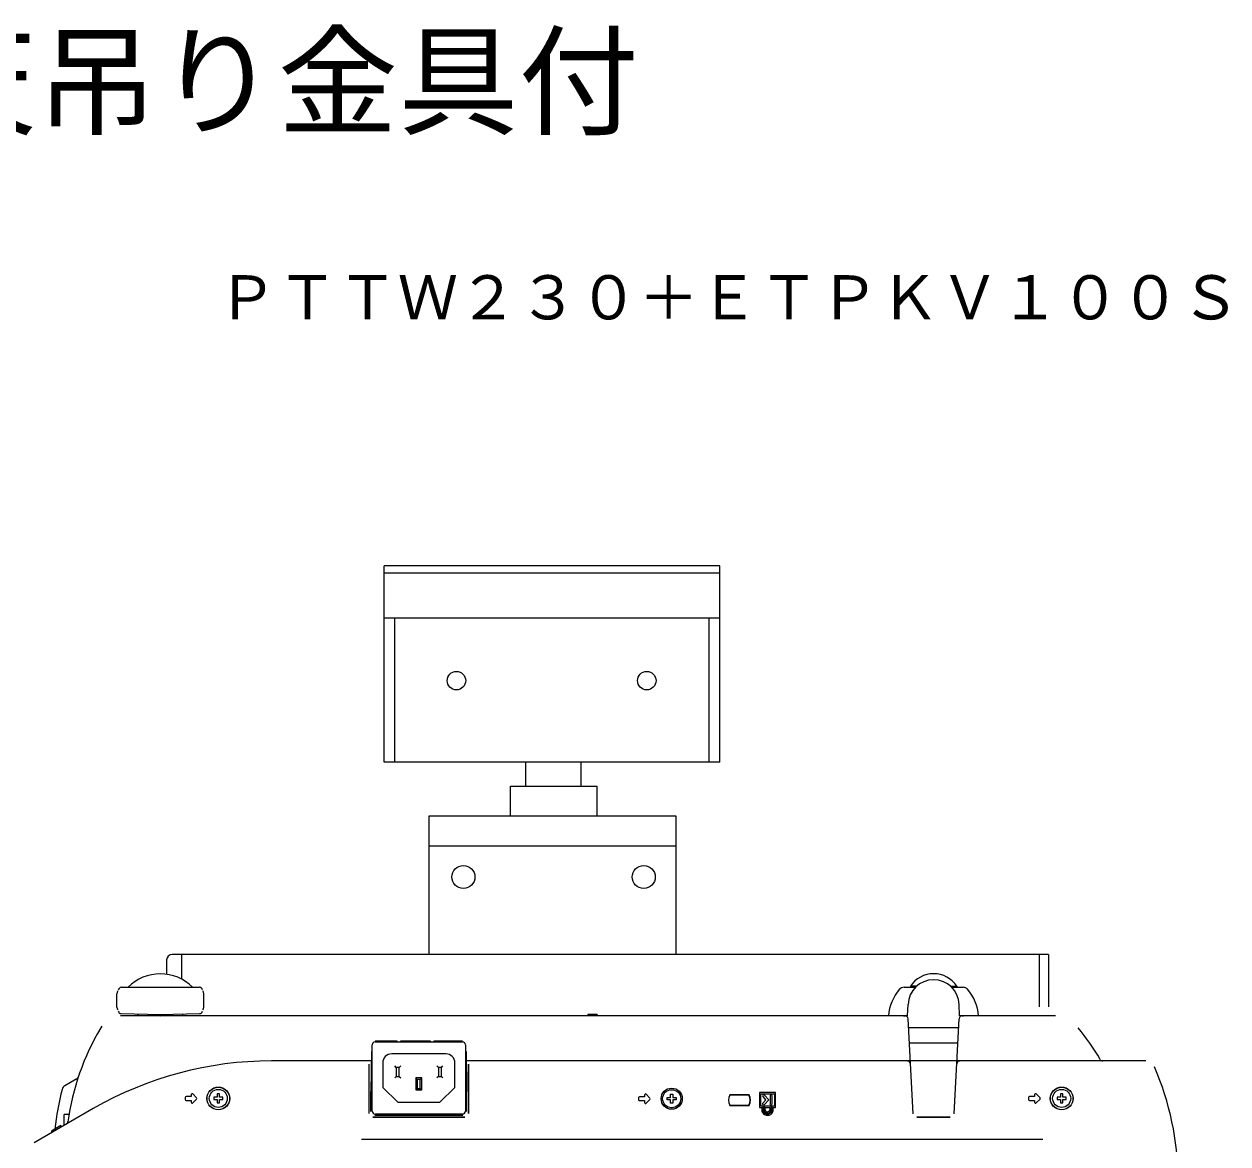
# Model space of a CAD drawing. Units: millimetres, scale not verified. Extents: x -62 to 63, y -56 to 57.
# Drawn here: x 16.11 to 56.1, y 19.59 to 56.78 of the extents above; entities that cross this region are included whole.
import ezdxf
from ezdxf.enums import TextEntityAlignment as Align

# ---------------------------------------------------------------- set-up
doc = ezdxf.new("R2010")
doc.units = ezdxf.units.MM
doc.header["$LTSCALE"] = 0.125
doc.layers.add('0-2_MOJI1', color=7, linetype='Continuous')
doc.layers.add('0-4_TOUROKU', color=7, linetype='Continuous')
doc.layers.add('0-3_GAIKEI', color=1, linetype='Continuous', lineweight=18)
doc.layers.add('0-7_S1', color=1, linetype='Continuous', lineweight=18)
doc.styles.add('ＭＳ ゴシック', font='')
doc.styles.get('ＭＳ ゴシック').set_extended_font_data('MS Gothic')

msp = doc.modelspace()

# ---------------------------------------------------------------- linework, layer by layer
at = {"layer": '0-3_GAIKEI'}
for p, q in [((45.7653, 24.8284), (45.5533, 24.8284)), ((45.5533, 24.8284), (45.5543, 24.7914)), ((46.8813, 24.8284), (47.0933, 24.8284)), ((47.0933, 24.8284), (47.0924, 24.7914)), ((19.1938, 24.1268), (19.1938, 24.5774)), ((19.3397, 24.7886), (21.9392, 24.7886)), ((22.0851, 24.1268), (22.0851, 24.5774)), ((45.3444, 24.7914), (45.7243, 24.7914)), ((46.9224, 24.7914), (47.3022, 24.7914)), ((45.4606, 23.8394), (45.4739, 24.2191)), ((47.1861, 23.8394), (47.1728, 24.2191)), ((19.3383, 23.914), (20.6395, 23.8913)), ((19.8917, 23.879), (19.8917, 23.9043)), ((19.9162, 23.8541), (20.6395, 23.8414)), ((20.2506, 23.8482), (20.2506, 23.8394)), ((20.6395, 23.8913), (21.9406, 23.914)), ((20.6395, 23.8414), (21.3627, 23.8541)), ((21.0283, 23.8482), (21.0283, 23.8394)), ((21.3872, 23.879), (21.3872, 23.9043)), ((34.839, 23.8893), (34.839, 23.8394)), ((35.1532, 23.8893), (34.839, 23.8893)), ((34.9313, 23.8893), (34.9313, 23.8394)), ((35.0609, 23.8893), (35.0609, 23.8394)), ((35.1532, 23.8893), (35.1532, 23.8394)), ((45.3217, 23.8261), (45.3213, 23.8394)), ((45.3789, 23.8281), (45.3216, 23.8281)), ((45.6441, 20.5821), (45.4783, 23.7447)), ((47.0026, 20.5821), (47.1684, 23.7447)), ((47.32, 23.8278), (47.2678, 23.8278)), ((47.3203, 23.8394), (47.32, 23.8258)), ((47.1522, 23.4394), (45.4945, 23.4394)), ((27.6733, 20.6794), (27.6733, 22.8794)), ((27.7733, 22.9794), (30.6733, 22.9794)), ((28.5033, 23.0024), (27.7749, 23.0024)), ((27.8501, 22.9794), (27.8502, 23.0024)), ((28.5033, 23.0024), (28.5033, 22.9842)), ((28.5033, 22.9835), (28.5033, 22.9842)), ((28.5033, 22.9835), (28.6134, 22.9835)), ((28.6133, 22.9842), (28.6133, 23.0024)), ((29.6133, 23.0024), (28.6133, 23.0024)), ((28.6133, 22.9842), (28.6133, 22.9835)), ((29.6133, 23.0024), (29.6133, 22.9842)), ((29.6133, 22.9835), (29.6133, 22.9842)), ((29.6133, 22.9835), (29.7234, 22.9835)), ((29.7233, 22.9842), (29.7233, 23.0024)), ((30.6718, 23.0024), (29.7233, 23.0024)), ((29.7233, 22.9842), (29.7233, 22.9835)), ((30.5966, 22.9794), (30.5965, 23.0024)), ((30.7733, 22.8794), (30.7733, 20.6794)), ((47.1262, 22.9394), (45.5205, 22.9394)), ((27.652, 22.6613), (27.6343, 21.332)), ((30.1233, 22.5794), (28.3233, 22.5794)), ((30.7947, 22.6613), (30.8124, 21.332)), ((27.5685, 22.2394), (27.5685, 20.5991)), ((27.5698, 20.6004), (27.5698, 22.2394)), ((28.0233, 22.2794), (28.0233, 21.4594)), ((28.4733, 22.1294), (28.4233, 22.1794)), ((28.4733, 22.1294), (28.4733, 21.8294)), ((28.5733, 22.1294), (28.4733, 22.1294)), ((28.5733, 22.1294), (28.6233, 22.1794)), ((28.5733, 21.8294), (28.5733, 22.1294)), ((29.8733, 22.1294), (29.8233, 22.1794)), ((29.8733, 22.1294), (29.8733, 21.8294)), ((29.9733, 22.1294), (29.8733, 22.1294)), ((29.9733, 22.1294), (30.0233, 22.1794)), ((29.9733, 21.8294), (29.9733, 22.1294)), ((30.4233, 21.4594), (30.4233, 22.2794)), ((30.8769, 22.2394), (30.8769, 20.6004)), ((30.8782, 20.5991), (30.8782, 22.2394)), ((17.8662, 21.7516), (17.4683, 21.5219)), ((28.4733, 21.8294), (28.4233, 21.7794)), ((28.4733, 21.8294), (28.5733, 21.8294)), ((28.5733, 21.8294), (28.6233, 21.7794)), ((29.1233, 21.7794), (29.1233, 21.3794)), ((29.3233, 21.7794), (29.1233, 21.7794)), ((29.1733, 21.7294), (29.1233, 21.7794)), ((29.1733, 21.7294), (29.1733, 21.4294)), ((29.2733, 21.7294), (29.1733, 21.7294)), ((29.2733, 21.7294), (29.3233, 21.7794)), ((29.2733, 21.4294), (29.2733, 21.7294)), ((29.3233, 21.3794), (29.3233, 21.7794)), ((29.8733, 21.8294), (29.8233, 21.7794)), ((29.8733, 21.8294), (29.9733, 21.8294)), ((29.9733, 21.8294), (30.0233, 21.7794)), ((21.6664, 21.2249), (21.6664, 21.1625)), ((21.8446, 21.1189), (21.7174, 21.2461)), ((22.5238, 21.2473), (22.5238, 21.1376)), ((22.6035, 21.2473), (22.5238, 21.2473)), ((22.6035, 21.1376), (22.6035, 21.2473)), ((27.6338, 20.6644), (27.6343, 21.332)), ((28.0233, 21.4594), (28.5233, 20.9794)), ((29.1733, 21.4294), (29.1233, 21.3794)), ((29.1233, 21.3794), (29.3233, 21.3794)), ((29.1733, 21.4294), (29.2733, 21.4294)), ((29.2733, 21.4294), (29.3233, 21.3794)), ((29.9233, 20.9794), (30.4233, 21.4594)), ((30.8129, 20.6644), (30.8124, 21.332)), ((36.7233, 21.217), (36.7233, 21.1544)), ((36.9021, 21.1107), (36.7746, 21.2382)), ((37.5833, 21.2394), (37.6633, 21.2394)), ((37.5833, 21.1294), (37.5833, 21.2394)), ((37.6633, 21.2394), (37.6633, 21.1294)), ((40.1916, 21.2135), (39.555, 21.2135)), ((40.1893, 21.2094), (39.5574, 21.2094)), ((41.0756, 21.294), (40.5373, 21.294)), ((40.5373, 21.294), (40.5373, 20.7948)), ((40.5797, 21.2516), (41.0332, 21.2516)), ((40.5797, 20.8373), (40.5797, 21.2516)), ((40.8455, 21.0498), (40.7026, 21.2085)), ((41.0332, 21.2516), (41.0332, 20.8373)), ((41.0756, 20.7948), (41.0756, 21.294)), ((49.6795, 21.2249), (49.6795, 21.1625)), ((49.8578, 21.1189), (49.7306, 21.2461)), ((50.6167, 21.2473), (50.5369, 21.2473)), ((50.5369, 21.2473), (50.5369, 21.1376)), ((50.6167, 21.1376), (50.6167, 21.2473)), ((21.467, 21.1326), (21.467, 21.0628)), ((21.6664, 21.1625), (21.4969, 21.1625)), ((21.4969, 21.0329), (21.6664, 21.0329)), ((21.6664, 21.0329), (21.6664, 20.9705)), ((21.7174, 20.9494), (21.8446, 21.0766)), ((22.4141, 21.1376), (22.4141, 21.0578)), ((22.5238, 21.1376), (22.4141, 21.1376)), ((22.4141, 21.0578), (22.5238, 21.0578)), ((22.5238, 21.0578), (22.5238, 20.9482)), ((22.5238, 20.9482), (22.6035, 20.9482)), ((22.7132, 21.1376), (22.6035, 21.1376)), ((22.6035, 20.9482), (22.6035, 21.0578)), ((22.6035, 21.0578), (22.7132, 21.0578)), ((22.7132, 21.0578), (22.7132, 21.1376)), ((27.6341, 21.0394), (27.6733, 21.0394)), ((28.5233, 20.9794), (29.9233, 20.9794)), ((30.7733, 21.0394), (30.8126, 21.0394)), ((36.5233, 21.1244), (36.5233, 21.0544)), ((36.7233, 21.1544), (36.5533, 21.1544)), ((36.5533, 21.0244), (36.7233, 21.0244)), ((36.7233, 21.0244), (36.7233, 20.9619)), ((36.7746, 20.9407), (36.9021, 21.0682)), ((37.4733, 21.1294), (37.5833, 21.1294)), ((37.4733, 21.0494), (37.4733, 21.1294)), ((37.5833, 21.0494), (37.4733, 21.0494)), ((37.5833, 20.9394), (37.5833, 21.0494)), ((37.6633, 20.9394), (37.5833, 20.9394)), ((37.6633, 21.1294), (37.7733, 21.1294)), ((37.7733, 21.0494), (37.6633, 21.0494)), ((37.6633, 21.0494), (37.6633, 20.9394)), ((37.7733, 21.1294), (37.7733, 21.0494)), ((39.555, 20.8654), (40.1916, 20.8654)), ((39.5574, 20.8694), (40.1893, 20.8694)), ((40.5373, 20.7948), (40.616, 20.7948)), ((40.6584, 20.8373), (40.5797, 20.8373)), ((40.616, 20.7948), (40.616, 20.716)), ((40.6506, 21.1617), (40.7445, 21.0573)), ((40.7444, 21.0441), (40.6509, 20.9437)), ((40.6584, 20.716), (40.6584, 20.8373)), ((40.922, 20.8373), (40.6911, 20.8373)), ((40.6911, 20.8373), (40.6911, 20.716)), ((40.702, 20.8959), (40.8455, 21.0498)), ((40.7335, 20.7948), (40.8794, 20.7948)), ((40.7335, 20.716), (40.7335, 20.7948)), ((40.8794, 20.7948), (40.8794, 20.7167)), ((40.8888, 21.1851), (40.8888, 20.9198)), ((40.922, 20.7167), (40.922, 20.8373)), ((41.0332, 20.8373), (40.9546, 20.8373)), ((40.9546, 20.8373), (40.9546, 20.7167)), ((40.9588, 20.9198), (40.9588, 21.1851)), ((40.9971, 20.7948), (41.0756, 20.7948)), ((40.9971, 20.7167), (40.9971, 20.7948)), ((49.4801, 21.1326), (49.4801, 21.0628)), ((49.6795, 21.1625), (49.51, 21.1625)), ((49.51, 21.0329), (49.6795, 21.0329)), ((49.6795, 21.0329), (49.6795, 20.9705)), ((49.7306, 20.9494), (49.8578, 21.0766)), ((50.5369, 21.1376), (50.4272, 21.1376)), ((50.4272, 21.1376), (50.4272, 21.0578)), ((50.4272, 21.0578), (50.5369, 21.0578)), ((50.5369, 21.0578), (50.5369, 20.9482)), ((50.5369, 20.9482), (50.6167, 20.9482)), ((50.7263, 21.1376), (50.6167, 21.1376)), ((50.6167, 21.0578), (50.7263, 21.0578)), ((50.6167, 20.9482), (50.6167, 21.0578)), ((50.7263, 21.0578), (50.7263, 21.1376)), ((17.4401, 20.1983), (17.4401, 20.5643)), ((17.6047, 20.5643), (17.4401, 20.5643)), ((27.693, 20.4746), (30.7537, 20.4746)), ((30.7524, 20.4759), (27.6943, 20.4759)), ((27.7582, 20.5398), (30.6885, 20.5398)), ((30.6733, 20.5794), (27.7733, 20.5794)), ((46.8784, 20.4759), (45.7683, 20.4759)), ((45.7683, 20.4746), (46.8784, 20.4746)), ((17.337, 20.1963), (17.0228, 20.0149)), ((17.0228, 20.015), (17.0228, 19.9574)), ((17.337, 20.1963), (17.337, 20.1388)), ((49.9489, 19.7393), (27.3228, 19.7393))]:
    msp.add_line(p, q, dxfattribs=at)
at = {"layer": '0-3_GAIKEI', "color": 7}
for p, q in [((45.4606, 23.8394), (19.3114, 23.8394)), ((50.3701, 23.8394), (47.1861, 23.8394)), ((18.6994, 23.502), (18.6585, 23.4406)), ((27.6478, 22.344), (24.3266, 22.344)), ((53.3684, 22.344), (30.7989, 22.344)), ((18.4111, 20.7589), (16.4521, 19.6279))]:
    msp.add_line(p, q, dxfattribs=at)
at = {"layer": '0-3_GAIKEI'}
for centre, radius in [((22.5636, 21.0977), 0.3782), ((22.5636, 21.0977), 0.3739), ((22.5636, 21.0977), 0.2991), ((37.6233, 21.0894), 0.35), ((37.6233, 21.0894), 0.3), ((50.5768, 21.0977), 0.3782), ((50.5768, 21.0977), 0.3739), ((50.5768, 21.0977), 0.2991)]:
    msp.add_circle(centre, radius, dxfattribs=at)
for centre, radius, start, end in [((20.6395, 23.7417), 1.4955, 44.53789, 135.46211), ((46.3233, 24.3171), 0.9243, 33.58502, 146.41498), ((46.3233, 24.1894), 0.85, 2, 178), ((19.3434, 24.5774), 0.1495, 143.1301, 180), ((19.3397, 24.6889), 0.0997, 90.00122, 168.9909), ((21.9392, 24.6889), 0.0997, 11.0091, 89.99878), ((21.9355, 24.5774), 0.1495, 0, 36.8699), ((46.3233, 23.736), 1.5, 138.8514, 176.04657), ((45.3444, 24.5914), 0.2, 90, 138.8514), ((47.3022, 24.5914), 0.2, 41.1486, 90), ((46.3233, 23.736), 1.5, 3.95343, 41.1486), ((19.3434, 24.1268), 0.1495, 180, 216.8699), ((19.34, 24.0137), 0.0997, 190.52149, 268.99753), ((21.9389, 24.0137), 0.0997, 271.00247, 349.47851), ((21.9355, 24.1268), 0.1495, 323.1301, 0), ((19.9166, 23.879), 0.0249, 179.99993, 268.99581), ((21.3623, 23.879), 0.0249, 271.00265, 0.00005), ((45.3784, 23.7394), 0.1, 3, 90), ((47.2682, 23.7394), 0.1, 90, 177), ((27.7733, 22.8794), 0.1, 90, 180), ((30.6733, 22.8794), 0.1, 0, 90), ((28.3233, 22.2794), 0.3, 90, 180), ((30.1233, 22.2794), 0.3, 0, 90), ((45.4571, 22.2394), 0.1, 3, 90), ((47.1896, 22.2394), 0.1, 90, 177), ((17.8164, 21.838), 0.0997, 300, 341.68798), ((25.7196, 19.2224), 8.6239, 165.37714, 174.27866), ((17.568, 21.3492), 0.1994, 120, 165.37715), ((21.6963, 21.2249), 0.0299, 45, 180), ((36.7533, 21.217), 0.03, 45, 180), ((39.8633, 21.0394), 0.354, 150.55772, 209.44228), ((39.8633, 21.0394), 0.35, 150.94072, 209.05928), ((39.8833, 21.0394), 0.35, 330.94072, 29.05928), ((39.8833, 21.0394), 0.354, 330.55772, 29.44228), ((40.6766, 21.1851), 0.035, 42.11963, 221.89228), ((40.9238, 21.1851), 0.035, 0.04763, 179.95237), ((49.7094, 21.2249), 0.0299, 45, 180), ((21.4969, 21.1326), 0.0299, 90, 180), ((21.4969, 21.0628), 0.0299, 180, 270), ((21.6963, 20.9705), 0.0299, 180, 315), ((21.8235, 21.0977), 0.0299, 315, 45), ((36.5533, 21.1244), 0.03, 90, 180), ((36.5533, 21.0544), 0.03, 180, 270), ((36.7533, 20.9619), 0.03, 180, 315), ((36.8809, 21.0894), 0.03, 315, 45), ((40.6764, 20.9197), 0.035, 136.77488, 317.13642), ((40.7372, 21.0508), 0.00982, 317.03543, 41.77358), ((40.9237, 20.9198), 0.035, 179.99996, 0.00004), ((49.51, 21.1326), 0.0299, 90, 180), ((49.51, 21.0628), 0.0299, 180, 270), ((49.7094, 20.9705), 0.0299, 180, 315), ((49.8366, 21.0977), 0.0299, 315, 45), ((27.7733, 20.6794), 0.1, 180, 270), ((30.6733, 20.6794), 0.1, 270, 0), ((40.7884, 20.7165), 0.1724, 180.18897, 241.68503), ((40.7869, 20.7158), 0.1285, 179.91139, 242.01556), ((40.7878, 20.7162), 0.0967, 180.16648, 241.65295), ((40.806, 20.7492), 0.2094, 241.68505, 300.22417), ((40.8059, 20.7494), 0.1671, 241.66603, 300.36028), ((40.7872, 20.716), 0.0537, 180.00008, 241.77794), ((40.8059, 20.7498), 0.1348, 241.653, 300.29517), ((40.8059, 20.7508), 0.0933, 241.80135, 300.11109), ((40.8258, 20.7165), 0.0536, 300.08893, 0.12781), ((40.8253, 20.7169), 0.0966, 300.20146, 359.83945), ((40.8252, 20.717), 0.1294, 300.25598, 359.85776), ((40.8257, 20.7167), 0.1713, 299.98851, 0.00005)]:
    msp.add_arc(centre, radius, start, end, dxfattribs=at)
at = {"layer": '0-3_GAIKEI', "color": 7}
for centre, radius, start, end in [((25.7196, 19.2224), 8.2251, 149.15035, 172.35419), ((44.9769, 18.356), 7.9759, 30.40935, 39.60565), ((51.9415, 22.4437), 0.0997, 210.40069, 270.01863), ((24.3266, 10.513), 11.8309, 90, 120), ((44.9769, 18.356), 9.4714, 337.52627, 23.57818), ((54.1525, 20.4946), 0.0498, 7.92476, 13.12017), ((17.4687, 20.3299), 0.0997, 301.44645, 352.37058), ((17.4688, 20.33), 0.0997, 301.34417, 351.37627)]:
    msp.add_arc(centre, radius, start, end, dxfattribs=at)
at = {"layer": '0-7_S1'}
for p, q in [((28.0682, 32.2644), (28.0682, 38.7915)), ((39.2274, 38.7915), (28.0682, 38.7915)), ((39.2274, 32.2644), (39.2274, 38.7915)), ((39.2274, 38.5493), (28.0682, 38.5493)), ((39.2274, 37.0478), (28.0682, 37.0478)), ((28.4317, 32.2644), (28.4317, 37.0478)), ((38.864, 32.2644), (38.864, 37.0478)), ((39.2274, 32.2644), (28.0682, 32.2644)), ((32.7776, 31.4715), (32.7776, 32.2644)), ((34.6204, 31.4715), (34.6204, 32.2644)), ((32.2657, 31.4715), (35.1323, 31.4715)), ((32.2657, 30.474), (32.2657, 31.4715)), ((35.1323, 31.4715), (35.1323, 30.474)), ((29.5527, 30.474), (29.5527, 25.8818)), ((37.7685, 30.474), (29.5527, 30.474)), ((37.7685, 25.8818), (37.7685, 30.474)), ((37.7685, 29.4764), (29.5527, 29.4764)), ((20.8477, 25.6971), (20.8477, 25.2227)), ((50.1402, 25.8818), (21.0324, 25.8818)), ((21.3441, 25.8818), (21.3441, 25.0608)), ((49.8284, 25.8818), (49.8284, 24.1389)), ((50.1402, 25.8818), (50.1402, 24.1389))]:
    msp.add_line(p, q, dxfattribs=at)
for centre, radius in [((30.4741, 34.9757), 0.3071), ((36.7959, 34.9757), 0.3071), ((30.7044, 28.4533), 0.3839), ((36.6936, 28.4533), 0.3839)]:
    msp.add_circle(centre, radius, dxfattribs=at)
msp.add_arc((21.0324, 25.6971), 0.1847, 90, 180, dxfattribs=at)

# ---------------------------------------------------------------- texts
at = {"layer": '0-2_MOJI1', "style": 'ＭＳ ゴシック'}
msp.add_text('短焦点液晶プロジェクター天吊り金具付', height=2.933, dxfattribs=at).set_placement((-35.4746, 52.5335), align=Align.BOTTOM_LEFT)
at = {"layer": '0-4_TOUROKU', "style": 'ＭＳ ゴシック'}
msp.add_text('ＰＴＴＷ２３０＋ＥＴＰＫＶ１００Ｓ', height=1.466, dxfattribs=at).set_placement((22.5254, 46.5335), align=Align.BOTTOM_LEFT)

doc.saveas('drawing.dxf')
